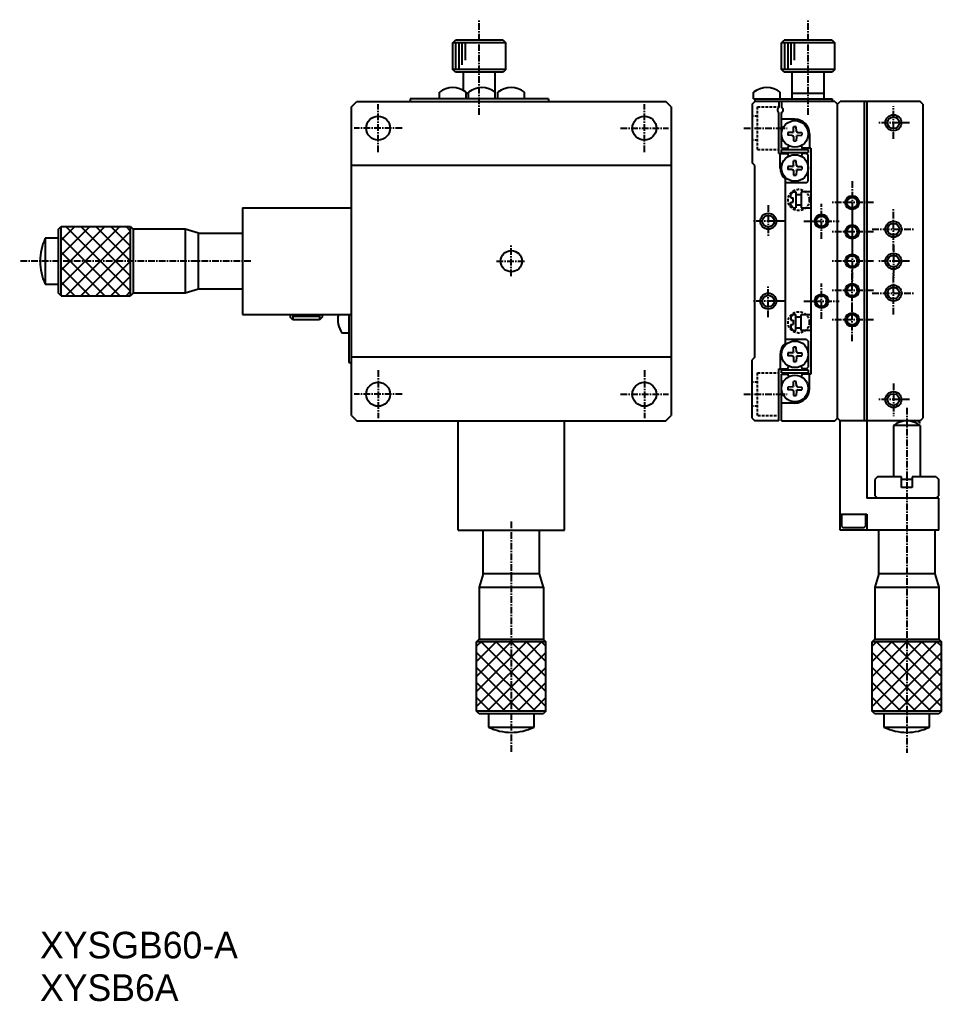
# Model space of a CAD drawing. Extents: x 31 to 391, y -42 to 214.
# Drawn here: x 30.9 to 204, y -38.9 to 145.5 of the extents above; entities that cross this region are included whole.
import ezdxf

# ---------------------------------------------------------------- set-up
doc = ezdxf.new("R2010")
doc.units = 0
doc.linetypes.add('CENTER', pattern=[2, 1.25, -0.25, 0.25, -0.25])
doc.linetypes.add('DASHED', pattern=[0.75, 0.5, -0.25])
doc.layers.get('0').update_dxf_attribs({"linetype": 'CONTINUOUS'})
doc.layers.add('CENTER', color=1, linetype='CENTER')

msp = doc.modelspace()

# ---------------------------------------------------------------- linework, layer by layer
at = {"color": 7, "linetype": 'CONTINUOUS'}
for p, q in [((112.23, 141.1), (112.73, 141.6)), ((122.23, 141.1), (112.23, 141.1)), ((112.23, 136.1), (112.23, 141.1)), ((121.73, 141.6), (112.73, 141.6)), ((121.73, 141.6), (122.23, 141.1)), ((122.23, 136.1), (122.23, 141.1)), ((174, 141.1), (174.5, 141.6)), ((184, 141.1), (174, 141.1)), ((174, 136.1), (174, 141.1)), ((183.5, 141.6), (174.5, 141.6)), ((183.5, 141.6), (184, 141.1)), ((184, 136.1), (184, 141.1)), ((122.23, 136.1), (112.23, 136.1)), ((112.73, 135.6), (112.23, 136.1)), ((121.73, 135.6), (112.73, 135.6)), ((114.23, 132.17), (114.23, 135.6)), ((120.23, 130.6), (120.23, 135.6)), ((122.23, 136.1), (121.73, 135.6)), ((184, 136.1), (174, 136.1)), ((174.5, 135.6), (174, 136.1)), ((183.5, 135.6), (174.5, 135.6)), ((176, 130.6), (176, 135.6)), ((182, 130.6), (182, 135.6)), ((184, 136.1), (183.5, 135.6)), ((109.73, 130.6), (109.73, 131.83)), ((114.73, 130.6), (114.73, 131.83)), ((115.23, 131.6), (114.73, 131.6)), ((115.23, 130.6), (115.23, 131.83)), ((120.23, 130.6), (120.23, 131.83)), ((120.73, 130.6), (120.73, 131.83)), ((125.73, 130.6), (125.73, 131.83)), ((168.75, 130.6), (168.75, 131.83)), ((173.75, 130.6), (173.75, 131.83)), ((182, 131.6), (176, 131.6)), ((93.23, 129.1), (94.23, 130.1)), ((93.23, 71.1), (93.23, 129.1)), ((94.23, 130.1), (152.23, 130.1)), ((130.23, 130.6), (104.23, 130.6)), ((104.23, 130.6), (104.23, 130.1)), ((130.23, 130.6), (130.23, 130.1)), ((153.23, 129.1), (152.23, 130.1)), ((153.23, 129.1), (153.23, 71.1)), ((168.5, 129.6), (169, 130.1)), ((168.5, 129.6), (168.5, 118.6)), ((168.75, 130.6), (183.5, 130.6)), ((169, 130.6), (169, 130.1)), ((184, 130.1), (169, 130.1)), ((173.5, 130.1), (173.5, 128.96)), ((174, 130.1), (174, 128.96)), ((183.5, 130.6), (183.5, 130.1)), ((184, 130.1), (184.5, 129.6)), ((184.5, 129.6), (185, 130.1)), ((184.5, 70.6), (184.5, 129.6)), ((184.5, 70.6), (184.5, 129.6)), ((200, 130.1), (185, 130.1)), ((189.5, 130.1), (189.5, 70.1)), ((190, 130.1), (190, 70.1)), ((200.5, 129.6), (200, 130.1)), ((200.5, 129.6), (200.5, 70.6)), ((173.5, 120.3), (173.5, 128.04)), ((174, 121.3), (174, 128.04)), ((176.5, 126.75), (174, 126.75)), ((176, 124.28), (175.17, 124.26)), ((176, 123.73), (175.17, 123.74)), ((176, 124.28), (176.16, 124.35)), ((176, 123.73), (176.16, 123.65)), ((176.22, 124.48), (176.16, 124.35)), ((176.22, 123.52), (176.16, 123.65)), ((176.22, 124.48), (176.24, 125.33)), ((176.77, 124.48), (176.76, 125.33)), ((176.77, 124.48), (176.83, 124.35)), ((176.77, 123.52), (176.83, 123.65)), ((177, 124.28), (176.83, 124.35)), ((177, 123.73), (176.83, 123.65)), ((177, 124.28), (177.82, 124.26)), ((177, 123.73), (177.82, 123.74)), ((179.25, 124), (179.25, 121.3)), ((176.22, 123.52), (176.24, 122.68)), ((176.77, 123.52), (176.76, 122.68)), ((173.5, 120.3), (175.08, 120.3)), ((173.75, 117.6), (173.75, 120.3)), ((174, 121.3), (175.08, 121.3)), ((174, 120.5), (174, 121.1)), ((174, 121.1), (179, 121.1)), ((174, 120.5), (179, 120.5)), ((179.5, 121.3), (177.91, 121.3)), ((178.7, 120.3), (177.91, 120.3)), ((178.7, 120.3), (179, 120)), ((179, 121.1), (179, 120.5)), ((179, 115.1), (179, 120)), ((179.5, 121.3), (179.5, 78.9)), ((153.23, 118.1), (93.23, 118.1)), ((169, 118.1), (168.5, 118.6)), ((169, 82.1), (169, 118.1)), ((176.22, 118.08), (176.16, 117.95)), ((176.22, 118.08), (176.24, 118.93)), ((176.77, 118.08), (176.76, 118.93)), ((176.77, 118.08), (176.83, 117.95)), ((176, 117.88), (175.17, 117.86)), ((176, 117.33), (175.17, 117.34)), ((176, 117.88), (176.16, 117.95)), ((176, 117.33), (176.16, 117.25)), ((176.22, 117.12), (176.16, 117.25)), ((176.22, 117.12), (176.24, 116.28)), ((176.77, 117.12), (176.76, 116.28)), ((176.77, 117.12), (176.83, 117.25)), ((177, 117.88), (176.83, 117.95)), ((177, 117.33), (176.83, 117.25)), ((177, 117.88), (177.82, 117.86)), ((177, 117.33), (177.82, 117.34)), ((174.7, 84.68), (174.7, 115.52)), ((178.7, 114.8), (174.7, 114.8)), ((178.7, 114.8), (179, 115.1)), ((176.2, 113.1), (175.7, 112.6)), ((175.7, 112), (175.7, 112.6)), ((176.2, 113.1), (176.7, 113.1)), ((176.7, 113.1), (176.7, 110.1)), ((176.7, 112.6), (177.7, 112.6)), ((177.7, 113.1), (177.7, 110.1)), ((179.5, 113.1), (177.7, 113.1)), ((175.7, 112), (176.2, 112)), ((175.7, 110.6), (175.7, 111.2)), ((175.7, 111.2), (176.2, 111.2)), ((176.2, 111.2), (176.2, 112)), ((72.73, 110.1), (93.23, 110.1)), ((72.73, 110.1), (72.73, 90.1)), ((176.2, 110.1), (175.7, 110.6)), ((176.2, 110.1), (176.7, 110.1)), ((177.7, 110.6), (176.7, 110.6)), ((177.7, 110.1), (179.5, 110.1)), ((187.25, 109.6), (187.25, 101.6)), ((38.23, 106.1), (38.73, 106.6)), ((38.23, 94.1), (38.23, 106.1)), ((38.73, 93.6), (38.73, 106.6)), ((38.73, 106.6), (51.73, 106.6)), ((51.73, 93.6), (51.73, 106.6)), ((51.73, 106.6), (52.23, 106.1)), ((52.23, 106.1), (52.23, 94.1)), ((61.98, 106.1), (52.23, 106.1)), ((64.48, 105.35), (61.98, 106.1)), ((61.98, 106.1), (61.98, 94.1)), ((64.48, 105.35), (72.73, 105.35)), ((64.48, 94.85), (64.48, 105.35)), ((35.73, 104.4), (35.73, 95.8)), ((38.23, 104.4), (35.73, 104.4)), ((35.73, 95.8), (38.23, 95.8)), ((38.73, 93.6), (38.23, 94.1)), ((52.23, 94.1), (51.73, 93.6)), ((61.98, 94.07), (52.23, 94.07)), ((64.48, 94.85), (61.98, 94.1)), ((72.73, 94.85), (64.48, 94.85)), ((38.73, 93.6), (51.73, 93.6)), ((72.73, 90.1), (93.23, 90.1)), ((81.73, 90.1), (81.73, 89.6)), ((82.23, 89.1), (81.73, 89.6)), ((82.23, 90.1), (82.23, 89.1)), ((87.23, 89.7), (82.23, 89.7)), ((87.23, 89.1), (82.23, 89.1)), ((87.23, 90.1), (87.23, 89.1)), ((87.73, 89.6), (87.23, 89.1)), ((87.73, 90.1), (87.73, 89.6)), ((92.73, 90.1), (92.73, 81.1)), ((176.2, 90.1), (175.7, 89.6)), ((175.7, 89.6), (175.7, 89)), ((175.7, 89), (176.2, 89)), ((176.2, 90.1), (176.7, 90.1)), ((176.2, 89), (176.2, 88.2)), ((176.7, 87.1), (176.7, 90.1)), ((177.7, 89.6), (176.7, 89.6)), ((177.7, 87.1), (177.7, 90.1)), ((177.7, 90.1), (179.5, 90.1)), ((175.7, 88.2), (175.7, 87.6)), ((175.7, 88.2), (176.2, 88.2)), ((176.2, 87.1), (175.7, 87.6)), ((176.2, 87.1), (176.7, 87.1)), ((176.7, 87.6), (177.7, 87.6)), ((179.5, 87.1), (177.7, 87.1)), ((92.73, 86.6), (91.51, 86.6)), ((178.7, 85.4), (174.7, 85.4)), ((178.7, 85.4), (179, 85.1)), ((179, 85.1), (179, 80.2)), ((176.22, 83.08), (176.16, 82.95)), ((176.22, 83.08), (176.24, 83.93)), ((176.77, 83.08), (176.76, 83.93)), ((176.77, 83.08), (176.83, 82.95)), ((153.23, 82.1), (93.23, 82.1)), ((169, 82.1), (168.5, 81.6)), ((168.5, 70.6), (168.5, 81.6)), ((173.75, 82.6), (173.75, 79.9)), ((176, 82.88), (175.17, 82.86)), ((176, 82.33), (175.17, 82.34)), ((176, 82.88), (176.16, 82.95)), ((176, 82.33), (176.16, 82.25)), ((176.22, 82.12), (176.16, 82.25)), ((176.22, 82.12), (176.24, 81.28)), ((176.77, 82.12), (176.76, 81.28)), ((176.77, 82.12), (176.83, 82.25)), ((177, 82.88), (176.83, 82.95)), ((177, 82.33), (176.83, 82.25)), ((177, 82.88), (177.82, 82.86)), ((177, 82.33), (177.82, 82.34)), ((92.73, 81.1), (93.23, 81.1)), ((173.5, 79.9), (175.08, 79.9)), ((173.5, 70.1), (173.5, 79.9)), ((174, 79.1), (174, 79.7)), ((174, 79.7), (179, 79.7)), ((178.7, 79.9), (177.91, 79.9)), ((178.7, 79.9), (179, 80.2)), ((179, 79.7), (179, 79.1)), ((174, 79.1), (179, 79.1)), ((174, 78.9), (175.08, 78.9)), ((174, 70.1), (174, 78.9)), ((176.22, 76.68), (176.24, 77.53)), ((176.77, 76.68), (176.76, 77.53)), ((179.5, 78.9), (177.91, 78.9)), ((179.25, 76.2), (179.25, 78.9)), ((176, 76.48), (175.17, 76.46)), ((176, 75.93), (175.17, 75.94)), ((176, 76.48), (176.16, 76.55)), ((176, 75.93), (176.16, 75.85)), ((176.22, 76.68), (176.16, 76.55)), ((176.22, 75.72), (176.16, 75.85)), ((176.22, 75.72), (176.24, 74.88)), ((176.77, 75.72), (176.76, 74.88)), ((176.77, 76.68), (176.83, 76.55)), ((176.77, 75.72), (176.83, 75.85)), ((177, 76.48), (176.83, 76.55)), ((177, 75.93), (176.83, 75.85)), ((177, 76.48), (177.82, 76.46)), ((177, 75.93), (177.82, 75.94)), ((176.5, 73.45), (174, 73.45)), ((93.23, 71.1), (94.23, 70.1)), ((94.23, 70.1), (152.23, 70.1)), ((113.23, 49.6), (113.23, 70.1)), ((133.23, 49.6), (133.23, 70.1)), ((152.23, 70.1), (153.23, 71.1)), ((168.5, 70.6), (169, 70.1)), ((173.5, 70.1), (169, 70.1)), ((174, 70.1), (184, 70.1)), ((184, 70.1), (184.5, 70.6)), ((184.5, 70.6), (185, 70.1)), ((185, 49.6), (185, 70.1)), ((200, 70.1), (185, 70.1)), ((190, 70.1), (190, 55.6)), ((199.58, 70.1), (200, 69.68)), ((200, 70.1), (200.5, 70.6)), ((200, 69.23), (195, 69.23)), ((195, 69.23), (195, 59.6)), ((200, 69.23), (200, 59.6)), ((192, 59.6), (191.5, 59.1)), ((191.5, 59.1), (191.5, 56.1)), ((196.5, 59.6), (192, 59.6)), ((196.5, 57.6), (196.5, 59.6)), ((198.5, 59.1), (196.5, 59.1)), ((203, 59.6), (198.5, 59.6)), ((198.5, 59.6), (198.5, 57.6)), ((203, 59.6), (203.5, 59.1)), ((203.5, 56.1), (203.5, 59.1)), ((198.5, 57.6), (196.5, 57.6)), ((203.5, 55.6), (190, 55.6)), ((192, 55.6), (191.5, 56.1)), ((203.5, 56.1), (203, 55.6)), ((203.5, 49.6), (203.5, 55.6)), ((185, 52.6), (190, 52.6)), ((185.25, 52.6), (185.25, 50.3)), ((189.75, 52.6), (189.75, 50.3)), ((190, 52.6), (190, 49.6)), ((185.25, 50.3), (185.55, 50)), ((189.45, 50), (185.55, 50)), ((189.45, 50), (189.75, 50.3)), ((113.23, 49.6), (133.23, 49.6)), ((117.98, 41.35), (117.98, 49.6)), ((128.48, 49.6), (128.48, 41.35)), ((203.5, 49.6), (185, 49.6)), ((192.25, 41.35), (192.25, 49.6)), ((202.75, 49.6), (202.75, 41.35)), ((117.98, 41.35), (117.23, 38.85)), ((128.48, 41.35), (117.98, 41.35)), ((128.48, 41.35), (129.23, 38.85)), ((192.25, 41.35), (191.5, 38.85)), ((202.75, 41.35), (192.25, 41.35)), ((202.75, 41.35), (203.5, 38.85)), ((117.23, 38.85), (117.23, 29.1)), ((117.23, 38.85), (129.23, 38.85)), ((129.27, 38.85), (129.27, 29.1)), ((191.5, 38.85), (191.5, 29.1)), ((191.5, 38.85), (203.5, 38.85)), ((203.53, 38.85), (203.53, 29.1)), ((116.73, 28.6), (117.23, 29.1)), ((129.73, 28.6), (116.73, 28.6)), ((116.73, 15.6), (116.73, 28.6)), ((117.23, 29.1), (129.23, 29.1)), ((129.23, 29.1), (129.73, 28.6)), ((129.73, 15.6), (129.73, 28.6)), ((191, 28.6), (191.5, 29.1)), ((204, 28.6), (191, 28.6)), ((191, 15.6), (191, 28.6)), ((191.5, 29.1), (203.5, 29.1)), ((203.5, 29.1), (204, 28.6)), ((204, 15.6), (204, 28.6)), ((129.73, 15.6), (116.73, 15.6)), ((117.23, 15.1), (116.73, 15.6)), ((129.23, 15.1), (117.23, 15.1)), ((118.93, 15.1), (118.93, 12.6)), ((127.53, 12.6), (127.53, 15.1)), ((129.73, 15.6), (129.23, 15.1)), ((204, 15.6), (191, 15.6)), ((191.5, 15.1), (191, 15.6)), ((203.5, 15.1), (191.5, 15.1)), ((193.2, 15.1), (193.2, 12.6)), ((201.8, 12.6), (201.8, 15.1)), ((204, 15.6), (203.5, 15.1)), ((118.93, 12.6), (127.53, 12.6)), ((193.2, 12.6), (201.8, 12.6))]:
    msp.add_line(p, q, dxfattribs=at)
at = {"color": 3, "linetype": 'CONTINUOUS'}
for p, q in [((112.83, 136.1), (112.83, 141.1)), ((113.43, 136.1), (113.43, 141.1)), ((114.03, 136.97), (114.03, 141.1)), ((114.63, 137.84), (114.63, 141.1)), ((174.6, 136.1), (174.6, 141.1)), ((175.2, 136.1), (175.2, 141.1)), ((175.8, 136.97), (175.8, 141.1)), ((176.4, 137.84), (176.4, 141.1)), ((38.73, 95.59), (49.75, 106.6)), ((38.73, 98.42), (46.92, 106.6)), ((38.73, 101.24), (44.09, 106.6)), ((38.73, 104.07), (41.26, 106.6)), ((51.73, 94.45), (39.58, 106.6)), ((39.58, 93.6), (51.73, 105.76)), ((51.73, 97.27), (42.41, 106.6)), ((51.73, 100.1), (45.23, 106.6)), ((51.73, 102.93), (48.06, 106.6)), ((51.73, 105.76), (50.89, 106.6)), ((49.75, 93.6), (38.73, 104.62)), ((46.92, 93.6), (38.73, 101.79)), ((42.41, 93.6), (51.73, 102.93)), ((45.23, 93.6), (51.73, 100.1)), ((44.09, 93.6), (38.73, 98.96)), ((41.26, 93.6), (38.73, 96.13)), ((48.06, 93.6), (51.73, 97.27)), ((50.89, 93.6), (51.73, 94.45)), ((117.58, 28.6), (116.73, 27.76)), ((120.41, 28.6), (116.73, 24.93)), ((123.23, 28.6), (116.73, 22.1)), ((126.06, 28.6), (116.73, 19.27)), ((128.89, 28.6), (116.73, 16.45)), ((129.73, 16.45), (117.58, 28.6)), ((129.73, 19.27), (120.41, 28.6)), ((129.73, 22.1), (123.23, 28.6)), ((129.73, 24.93), (126.06, 28.6)), ((129.73, 27.76), (128.89, 28.6)), ((191.84, 28.6), (191, 27.76)), ((194.67, 28.6), (191, 24.93)), ((197.5, 28.6), (191, 22.1)), ((200.33, 28.6), (191, 19.27)), ((203.16, 28.6), (191, 16.45)), ((204, 16.45), (191.84, 28.6)), ((204, 19.27), (194.67, 28.6)), ((204, 22.1), (197.5, 28.6)), ((204, 24.93), (200.33, 28.6)), ((204, 27.76), (203.16, 28.6)), ((127.75, 15.6), (116.73, 26.62)), ((129.73, 26.62), (118.72, 15.6)), ((202.01, 15.6), (191, 26.62)), ((204, 26.62), (192.98, 15.6)), ((124.92, 15.6), (116.73, 23.79)), ((129.73, 23.79), (121.55, 15.6)), ((199.19, 15.6), (191, 23.79)), ((204, 23.79), (195.81, 15.6)), ((122.09, 15.6), (116.73, 20.96)), ((129.73, 20.96), (124.38, 15.6)), ((196.36, 15.6), (191, 20.96)), ((204, 20.96), (198.64, 15.6)), ((119.26, 15.6), (116.73, 18.13)), ((129.73, 18.13), (127.2, 15.6)), ((193.53, 15.6), (191, 18.13)), ((204, 18.13), (201.47, 15.6))]:
    msp.add_line(p, q, dxfattribs=at)
at = {"color": 3, "linetype": 'DASHED'}
for p, q in [((169.5, 129.1), (173.5, 129.1)), ((169.5, 121.1), (169.5, 129.1)), ((169.5, 127.35), (168.5, 127.35)), ((169.5, 122.85), (168.5, 122.85)), ((169.5, 121.1), (173.5, 121.1)), ((169.48, 79.1), (173.5, 79.1)), ((169.5, 71.1), (169.5, 79.1)), ((169.5, 77.35), (168.5, 77.35)), ((169.5, 72.85), (168.5, 72.85)), ((169.51, 71.1), (173.5, 71.1))]:
    msp.add_line(p, q, dxfattribs=at)
at = {"color": 7, "linetype": 'CONTINUOUS'}
for centre, radius in [((98.23, 125.1), 2.25), ((148.23, 125.1), 2.25), ((176.5, 124), 2.5), ((195, 126.1), 1.1), ((176.5, 117.6), 2.5), ((187.25, 111.1), 1), ((171.5, 107.6), 1.1), ((181.5, 107.6), 1), ((195, 106.1), 1.1), ((187.25, 105.6), 1), ((123.23, 100.1), 2), ((187.25, 100.1), 1), ((195, 100.1), 1.1), ((187.25, 94.6), 1), ((195, 94.1), 1.1), ((171.5, 92.6), 1.1), ((181.5, 92.6), 1), ((187.25, 89.1), 1), ((176.5, 82.6), 2.5), ((176.5, 76.2), 2.5), ((98.23, 75.1), 2.25), ((148.23, 75.1), 2.25), ((195, 74.1), 1.1)]:
    msp.add_circle(centre, radius, dxfattribs=at)
at = {"color": 3, "linetype": 'CONTINUOUS'}
for centre, radius in [((195, 126.1), 1.5), ((187.25, 111.1), 1.3), ((171.5, 107.6), 1.5), ((181.5, 107.6), 1.3), ((195, 106.1), 1.5), ((187.25, 105.6), 1.3), ((195, 100.1), 1.5), ((187.25, 100.1), 1.3), ((187.25, 94.6), 1.3), ((171.5, 92.6), 1.5), ((195, 94.1), 1.5), ((181.5, 92.6), 1.3), ((187.25, 89.1), 1.3), ((195, 74.1), 1.5)]:
    msp.add_circle(centre, radius, dxfattribs=at)
at = {"color": 3, "linetype": 'DASHED'}
for centre in [(177.2, 111.6), (177.2, 88.6)]:
    msp.add_circle(centre, 2, dxfattribs=at)
at = {"color": 7, "linetype": 'CONTINUOUS'}
for centre, radius, start, end in [((112.23, 128.7), 4, 51.3178, 128.6822), ((117.73, 128.7), 4, 51.3178, 128.6822), ((123.23, 128.7), 4, 51.3178, 128.6822), ((171.25, 128.7), 4, 51.3178, 128.6822), ((173.7, 128.5), 0.5, 113.5782, 246.4218), ((173.8, 128.5), 0.5, 293.5782, 66.4218), ((176.5, 124), 2.75, 0, 90), ((176.5, 124), 1.35, 168.8959, 191.1041), ((176.5, 124), 1.35, 78.8959, 101.1041), ((176.5, 124), 1.35, 348.8959, 11.1041), ((176.5, 120.8), 1.5, 139.4584, 168.463), ((176.5, 124), 1.35, 258.8959, 281.1041), ((176.5, 120.8), 1.5, 11.537, 40.5416), ((176.5, 120.8), 1.5, 191.537, 220.5416), ((176.5, 120.8), 1.5, 319.4584, 348.4631), ((176.5, 117.6), 1.35, 78.8959, 101.1041), ((176.5, 117.6), 2.75, 180, 229.1149), ((176.5, 117.6), 1.35, 168.8959, 191.1041), ((176.5, 117.6), 1.35, 258.8959, 281.1041), ((176.5, 117.6), 1.35, 348.8959, 11.1041), ((44.48, 100.1), 9.75, 153.8162, 206.1838), ((94.63, 89.1), 4, 165.5225, 218.6822), ((176.5, 82.6), 2.75, 130.8851, 180), ((176.5, 82.6), 1.35, 78.8959, 101.1041), ((176.5, 82.6), 1.35, 168.8959, 191.1041), ((176.5, 82.6), 1.35, 258.8959, 281.1041), ((176.5, 82.6), 1.35, 348.8959, 11.1041), ((176.5, 79.4), 1.5, 139.4584, 168.463), ((176.5, 79.4), 1.5, 11.537, 40.5416), ((176.5, 79.4), 1.5, 191.537, 220.5416), ((176.5, 76.2), 1.35, 78.8959, 101.1041), ((176.5, 79.4), 1.5, 319.4584, 348.4631), ((176.5, 76.2), 1.35, 168.8959, 191.1041), ((176.5, 76.2), 2.75, 270, 0), ((176.5, 76.2), 1.35, 348.8959, 11.1041), ((176.5, 76.2), 1.35, 258.8959, 281.1041), ((197.5, 66.1), 4, 51.3178, 128.6822), ((123.23, 21.35), 9.75, 243.8162, 296.1838), ((197.5, 21.35), 9.75, 243.8162, 296.1838)]:
    msp.add_arc(centre, radius, start, end, dxfattribs=at)
at = {"layer": 'CENTER', "color": 1, "linetype": 'CENTER'}
for p, q in [((117.23, 127.58), (117.23, 145.47)), ((179, 127.58), (179, 145.47)), ((98.23, 120.6), (98.23, 129.6)), ((148.23, 120.6), (148.23, 129.6)), ((195, 123.1), (195, 129.23)), ((198, 126.1), (192, 126.1)), ((102.73, 125.1), (93.73, 125.1)), ((143.73, 125.1), (152.73, 125.1)), ((166.92, 125.1), (175.04, 125.1)), ((187.25, 115.1), (187.25, 107.1)), ((181.5, 104.3), (181.5, 110.9)), ((191.25, 111.1), (183.25, 111.1)), ((171.5, 110.6), (171.5, 104.6)), ((187.25, 110.6), (187.25, 102.6)), ((195, 102.1), (195, 110.1)), ((174.5, 107.6), (168.5, 107.6)), ((178.2, 107.6), (184.8, 107.6)), ((191.25, 105.6), (183.25, 105.6)), ((191, 106.1), (199, 106.1)), ((187.25, 104.1), (187.25, 96.1)), ((123.23, 97.29), (123.23, 103.24)), ((195, 103.1), (195, 96.97)), ((74.32, 100.1), (30.91, 100.1)), ((120.48, 100.1), (125.89, 100.1)), ((191.25, 100.1), (183.25, 100.1)), ((198, 100.1), (192, 100.1)), ((187.25, 90.6), (187.25, 98.6)), ((195, 90.1), (195, 98.1)), ((181.5, 89.3), (181.5, 95.9)), ((171.5, 89.6), (171.5, 95.6)), ((191.25, 94.6), (183.25, 94.6)), ((191, 94.1), (199, 94.1)), ((174.5, 92.6), (168.5, 92.6)), ((178.2, 92.6), (184.8, 92.6)), ((187.25, 85.1), (187.25, 93.1)), ((191.25, 89.1), (183.25, 89.1)), ((98.23, 79.6), (98.23, 70.6)), ((148.23, 79.6), (148.23, 70.6)), ((195, 77.1), (195, 70.97)), ((102.73, 75.1), (93.73, 75.1)), ((143.73, 75.1), (152.73, 75.1)), ((166.92, 75.1), (175.04, 75.1)), ((198, 74.1), (192, 74.1)), ((197.5, 72.58), (197.5, 7.77)), ((123.23, 51.19), (123.23, 7.77))]:
    msp.add_line(p, q, dxfattribs=at)

# ---------------------------------------------------------------- texts
at = {"color": 7, "linetype": 'CONTINUOUS'}
for s, p in [('XYSGB60-A', (34.73, -30.86)), ('XYSB6A', (34.73, -38.86))]:
    msp.add_text(s, height=5, dxfattribs=at).set_placement(p)

doc.saveas('drawing.dxf')
